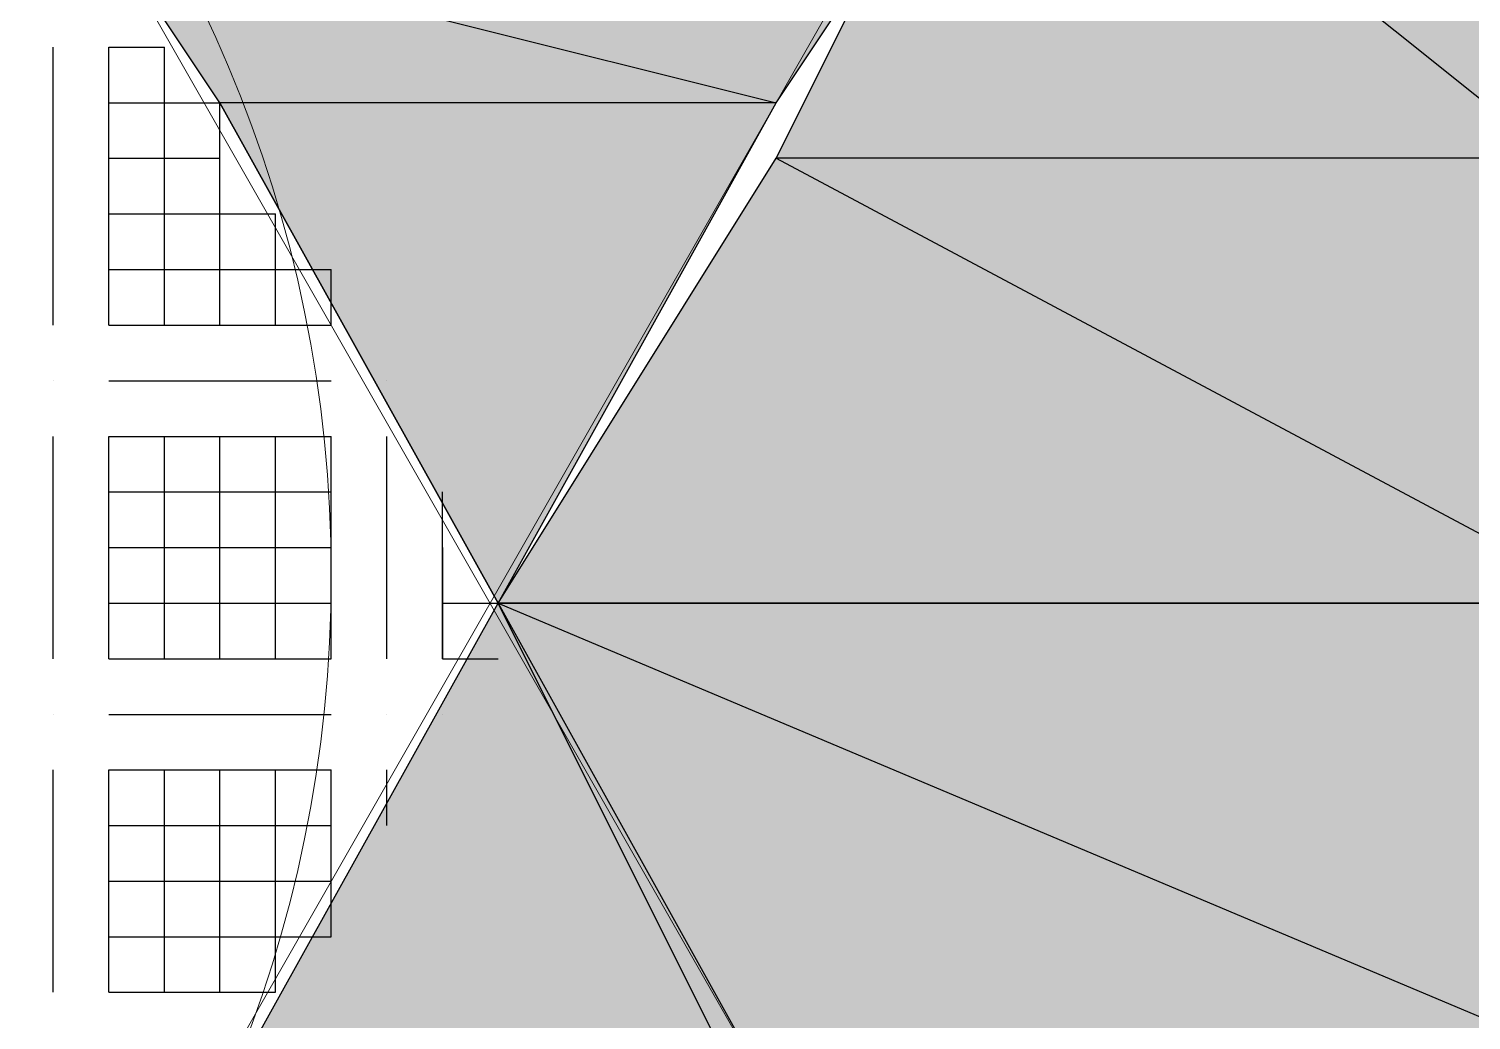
# Model space of a CAD drawing. Header units: millimetres. Extents: x 6 to 745025, y -1528 to 119936.
# Drawn here: x 181.775 to 182.873, y 109.552 to 110.306 of the extents above; entities that cross this region are included whole.
import ezdxf

# ---------------------------------------------------------------- set-up
doc = ezdxf.new("R2010")
doc.units = ezdxf.units.MM
doc.header["$MEASUREMENT"] = 0
doc.layers.get('0').update_dxf_attribs({"linetype": 'CONTINUOUS'})

msp = doc.modelspace()

# ---------------------------------------------------------------- hatches: boundary and pattern name
at = {"true_color": 0x000003}
h = msp.add_hatch(color=0, dxfattribs=at)
h.paths.add_polyline_path([(182.8518, 110.5464), (182.5131, 110.5464), (182.9364, 110.2078)])
h.paths.add_polyline_path([(182.5131, 110.5464), (182.9364, 110.2078), (182.3438, 110.2078)])
at = {"true_color": 0x000006}
h = msp.add_hatch(color=0, dxfattribs=at)
h.paths.add_polyline_path([(182.4284, 110.3771), (181.8358, 110.3771), (182.3438, 110.2501)])
h.paths.add_polyline_path([(181.8358, 110.3771), (182.3438, 110.2501), (181.9204, 110.2501)])
h = msp.add_hatch(color=0, dxfattribs=at)
h.paths.add_polyline_path([(182.3438, 110.2501), (181.9204, 110.2501), (182.1321, 109.8691)])
h.paths.add_polyline_path([(181.9204, 110.2501), (182.1321, 109.8691)])
at = {"true_color": 0x000003}
h = msp.add_hatch(color=0, dxfattribs=at)
h.paths.add_polyline_path([(182.9364, 110.2078), (182.3438, 110.2078), (182.9788, 109.8691)])
h.paths.add_polyline_path([(182.3438, 110.2078), (182.9788, 109.8691), (182.1321, 109.8691)])
at = {"true_color": 0x000006}
msp.add_hatch(color=0, dxfattribs=at).paths.add_polyline_path([(182.1321, 109.8691), (182.3438, 109.4881), (181.9204, 109.4881)])
at = {"true_color": 0x000003}
h = msp.add_hatch(color=0, dxfattribs=at)
h.paths.add_polyline_path([(182.1321, 109.8691), (182.9788, 109.8691)])
h.paths.add_polyline_path([(182.9788, 109.8691), (182.1321, 109.8691)])
h = msp.add_hatch(color=0, dxfattribs=at)
h.paths.add_polyline_path([(182.9788, 109.8691), (182.1321, 109.8691), (182.9364, 109.5304)])
h.paths.add_polyline_path([(182.1321, 109.8691), (182.9364, 109.5304), (182.3014, 109.5304)])

# ---------------------------------------------------------------- linework, layer by layer
at = {"color": 0, "linetype": 'Continuous', "lineweight": 25, "true_color": 0x000001}
for p, q in [((181.7934, 110.2924), (181.7934, 110.2924)), ((181.7934, 110.2924), (181.7934, 110.2924)), ((181.7934, 110.2924), (181.7934, 110.2924)), ((181.7934, 110.2924), (181.7934, 110.2924)), ((181.7934, 110.2924), (181.7934, 110.2924)), ((181.7934, 110.2924), (181.7934, 110.2924)), ((181.7934, 110.2924), (181.7934, 110.2924)), ((181.8358, 110.2924), (181.8781, 110.2924)), ((181.8358, 110.2924), (181.8781, 110.2924)), ((181.8358, 110.2924), (181.8781, 110.2924)), ((181.8358, 110.2924), (181.8781, 110.2924)), ((181.8358, 110.2924), (181.8781, 110.2924)), ((181.8358, 110.2924), (181.8781, 110.2924)), ((181.8358, 110.2924), (181.8781, 110.2924)), ((181.7934, 110.2501), (181.7934, 110.2501)), ((181.7934, 110.2501), (181.7934, 110.2501)), ((181.7934, 110.2501), (181.7934, 110.2501)), ((181.7934, 110.2501), (181.7934, 110.2501)), ((181.7934, 110.2501), (181.7934, 110.2501)), ((181.7934, 110.2501), (181.7934, 110.2501)), ((181.7934, 110.2501), (181.7934, 110.2501)), ((181.8358, 110.2501), (181.8781, 110.2501)), ((181.8358, 110.2501), (181.8781, 110.2501)), ((181.7934, 110.2078), (181.7934, 110.2078)), ((181.7934, 110.2078), (181.7934, 110.2078)), ((181.7934, 110.2078), (181.7934, 110.2078)), ((181.7934, 110.2078), (181.7934, 110.2078)), ((181.7934, 110.2078), (181.7934, 110.2078)), ((181.7934, 110.2078), (181.7934, 110.2078)), ((181.7934, 110.2078), (181.7934, 110.2078)), ((181.7934, 110.1654), (181.7934, 110.1654)), ((181.7934, 110.1654), (181.7934, 110.1654)), ((181.7934, 110.1654), (181.7934, 110.1654)), ((181.7934, 110.1654), (181.7934, 110.1654)), ((181.7934, 110.1654), (181.7934, 110.1654)), ((181.7934, 110.1654), (181.7934, 110.1654)), ((181.7934, 110.1654), (181.7934, 110.1654)), ((181.7934, 110.1231), (181.7934, 110.1231)), ((181.7934, 110.1231), (181.7934, 110.1231)), ((181.7934, 110.1231), (181.7934, 110.1231)), ((181.7934, 110.1231), (181.7934, 110.1231)), ((181.7934, 110.1231), (181.7934, 110.1231)), ((181.7934, 110.1231), (181.7934, 110.1231)), ((181.7934, 110.1231), (181.7934, 110.1231)), ((181.9628, 110.0808), (181.9628, 110.1231)), ((181.9628, 110.0808), (181.9628, 110.1231)), ((181.7934, 110.0808), (181.7934, 110.0808)), ((181.7934, 110.0808), (181.7934, 110.0808)), ((181.7934, 110.0808), (181.7934, 110.0808)), ((181.7934, 110.0808), (181.7934, 110.0808)), ((181.7934, 110.0808), (181.7934, 110.0808)), ((181.7934, 110.0808), (181.7934, 110.0808)), ((181.7934, 110.0808), (181.7934, 110.0808)), ((181.7934, 110.0808), (181.7934, 110.0808)), ((181.9628, 110.0808), (181.9628, 110.0808)), ((181.7934, 110.0384), (181.7934, 110.0384)), ((181.7934, 110.0384), (181.7934, 110.0384)), ((181.7934, 110.0384), (181.7934, 110.0384)), ((181.7934, 110.0384), (181.7934, 110.0384)), ((181.7934, 110.0384), (181.7934, 110.0384)), ((181.7934, 110.0384), (181.7934, 110.0384)), ((181.7934, 110.0384), (181.7934, 110.0384)), ((181.7934, 110.0384), (181.7934, 110.0384)), ((181.7934, 110.0384), (181.7934, 110.0384)), ((181.7934, 110.0384), (181.7934, 110.0384)), ((181.7934, 110.0384), (181.7934, 110.0384)), ((181.7934, 110.0384), (181.7934, 110.0384)), ((181.7934, 110.0384), (181.7934, 110.0384)), ((181.7934, 110.0384), (181.7934, 110.0384)), ((181.8358, 110.0384), (181.8358, 110.0384)), ((181.8358, 110.0384), (181.8358, 110.0384)), ((181.8358, 110.0384), (181.8358, 110.0384)), ((181.8358, 110.0384), (181.8358, 110.0384)), ((181.8358, 110.0384), (181.8358, 110.0384)), ((181.8358, 110.0384), (181.8358, 110.0384)), ((181.8358, 110.0384), (181.8358, 110.0384)), ((181.8358, 110.0384), (181.8358, 110.0384)), ((181.8781, 110.0384), (181.8781, 110.0384)), ((181.8781, 110.0384), (181.8781, 110.0384)), ((181.8781, 110.0384), (181.8781, 110.0384)), ((181.8781, 110.0384), (181.8781, 110.0384)), ((181.8781, 110.0384), (181.8781, 110.0384)), ((181.8781, 110.0384), (181.8781, 110.0384)), ((181.8781, 110.0384), (181.8781, 110.0384)), ((181.9204, 110.0384), (181.9204, 110.0384)), ((181.9204, 110.0384), (181.9204, 110.0384)), ((181.9204, 110.0384), (181.9204, 110.0384)), ((181.9204, 110.0384), (181.9204, 110.0384)), ((181.9204, 110.0384), (181.9204, 110.0384)), ((181.9204, 110.0384), (181.9204, 110.0384)), ((181.9204, 110.0384), (181.9204, 110.0384)), ((181.9628, 110.0384), (181.9628, 110.0384)), ((181.9628, 110.0384), (181.9628, 110.0384)), ((181.9628, 110.0384), (181.9628, 110.0384)), ((181.9628, 110.0384), (181.9628, 110.0384)), ((181.7934, 109.9961), (181.7934, 109.9961)), ((181.7934, 109.9961), (181.7934, 109.9961)), ((181.7934, 109.9961), (181.7934, 109.9961)), ((181.7934, 109.9961), (181.7934, 109.9961)), ((181.7934, 109.9961), (181.7934, 109.9961)), ((181.7934, 109.9961), (181.7934, 109.9961)), ((181.7934, 109.9961), (181.7934, 109.9961)), ((181.7934, 109.9538), (181.7934, 109.9538)), ((181.7934, 109.9538), (181.7934, 109.9538)), ((181.7934, 109.9538), (181.7934, 109.9538)), ((181.7934, 109.9538), (181.7934, 109.9538)), ((181.7934, 109.9538), (181.7934, 109.9538)), ((181.7934, 109.9538), (181.7934, 109.9538)), ((181.7934, 109.9538), (181.7934, 109.9538)), ((181.7934, 109.9114), (181.7934, 109.9114)), ((181.7934, 109.9114), (181.7934, 109.9114)), ((181.7934, 109.9114), (181.7934, 109.9114)), ((181.7934, 109.9114), (181.7934, 109.9114)), ((181.7934, 109.9114), (181.7934, 109.9114)), ((181.7934, 109.9114), (181.7934, 109.9114)), ((181.7934, 109.9114), (181.7934, 109.9114)), ((181.7934, 109.8691), (181.7934, 109.8691)), ((181.7934, 109.8691), (181.7934, 109.8691)), ((181.7934, 109.8691), (181.7934, 109.8691)), ((181.7934, 109.8691), (181.7934, 109.8691)), ((181.7934, 109.8691), (181.7934, 109.8691)), ((181.7934, 109.8691), (181.7934, 109.8691)), ((181.7934, 109.8691), (181.7934, 109.8691)), ((181.7934, 109.8268), (181.7934, 109.8268)), ((181.7934, 109.8268), (181.7934, 109.8268)), ((181.7934, 109.8268), (181.7934, 109.8268)), ((181.7934, 109.8268), (181.7934, 109.8268)), ((181.7934, 109.8268), (181.7934, 109.8268)), ((181.7934, 109.8268), (181.7934, 109.8268)), ((181.7934, 109.8268), (181.7934, 109.8268)), ((181.7934, 109.8268), (181.7934, 109.8268)), ((181.7934, 109.7844), (181.7934, 109.7844)), ((181.7934, 109.7844), (181.7934, 109.7844)), ((181.7934, 109.7844), (181.7934, 109.7844)), ((181.7934, 109.7844), (181.7934, 109.7844)), ((181.7934, 109.7844), (181.7934, 109.7844)), ((181.7934, 109.7844), (181.7934, 109.7844)), ((181.7934, 109.7844), (181.7934, 109.7844)), ((181.7934, 109.7844), (181.7934, 109.7844)), ((181.7934, 109.7844), (181.7934, 109.7844)), ((181.7934, 109.7844), (181.7934, 109.7844)), ((181.7934, 109.7844), (181.7934, 109.7844)), ((181.7934, 109.7844), (181.7934, 109.7844)), ((181.7934, 109.7844), (181.7934, 109.7844)), ((181.7934, 109.7844), (181.7934, 109.7844)), ((181.8358, 109.7844), (181.8358, 109.7844)), ((181.8358, 109.7844), (181.8358, 109.7844)), ((181.8358, 109.7844), (181.8358, 109.7844)), ((181.8358, 109.7844), (181.8358, 109.7844)), ((181.8358, 109.7844), (181.8358, 109.7844)), ((181.8358, 109.7844), (181.8358, 109.7844)), ((181.8358, 109.7844), (181.8358, 109.7844)), ((181.8358, 109.7844), (181.8358, 109.7844)), ((181.8781, 109.7844), (181.8781, 109.7844)), ((181.8781, 109.7844), (181.8781, 109.7844)), ((181.8781, 109.7844), (181.8781, 109.7844)), ((181.8781, 109.7844), (181.8781, 109.7844)), ((181.8781, 109.7844), (181.8781, 109.7844)), ((181.8781, 109.7844), (181.8781, 109.7844)), ((181.8781, 109.7844), (181.8781, 109.7844)), ((181.9204, 109.7844), (181.9204, 109.7844)), ((181.9204, 109.7844), (181.9204, 109.7844)), ((181.9204, 109.7844), (181.9204, 109.7844)), ((181.9204, 109.7844), (181.9204, 109.7844)), ((181.9204, 109.7844), (181.9204, 109.7844)), ((181.9204, 109.7844), (181.9204, 109.7844)), ((181.9204, 109.7844), (181.9204, 109.7844)), ((181.9628, 109.7844), (181.9628, 109.7844)), ((181.9628, 109.7844), (181.9628, 109.7844)), ((181.9628, 109.7844), (181.9628, 109.7844)), ((181.9628, 109.7844), (181.9628, 109.7844)), ((181.9628, 109.7844), (181.9628, 109.7844)), ((181.9628, 109.7844), (181.9628, 109.7844)), ((181.7934, 109.7421), (181.7934, 109.7421)), ((181.7934, 109.7421), (181.7934, 109.7421)), ((181.7934, 109.7421), (181.7934, 109.7421)), ((181.7934, 109.7421), (181.7934, 109.7421)), ((181.7934, 109.7421), (181.7934, 109.7421)), ((181.7934, 109.7421), (181.7934, 109.7421)), ((181.7934, 109.7421), (181.7934, 109.7421)), ((181.9628, 109.6998), (181.9628, 109.7421)), ((181.9628, 109.7421), (181.9628, 109.7421)), ((181.7934, 109.6998), (181.7934, 109.6998)), ((181.7934, 109.6998), (181.7934, 109.6998)), ((181.7934, 109.6998), (181.7934, 109.6998)), ((181.7934, 109.6998), (181.7934, 109.6998)), ((181.7934, 109.6998), (181.7934, 109.6998)), ((181.7934, 109.6998), (181.7934, 109.6998)), ((181.7934, 109.6998), (181.7934, 109.6998)), ((181.7934, 109.6574), (181.7934, 109.6574)), ((181.7934, 109.6574), (181.7934, 109.6574)), ((181.7934, 109.6574), (181.7934, 109.6574)), ((181.7934, 109.6574), (181.7934, 109.6574)), ((181.7934, 109.6574), (181.7934, 109.6574)), ((181.7934, 109.6574), (181.7934, 109.6574)), ((181.7934, 109.6574), (181.7934, 109.6574)), ((181.7934, 109.6151), (181.7934, 109.6151)), ((181.7934, 109.6151), (181.7934, 109.6151)), ((181.7934, 109.6151), (181.7934, 109.6151)), ((181.7934, 109.6151), (181.7934, 109.6151)), ((181.7934, 109.6151), (181.7934, 109.6151)), ((181.7934, 109.6151), (181.7934, 109.6151)), ((181.7934, 109.6151), (181.7934, 109.6151)), ((181.7934, 109.5728), (181.7934, 109.5728)), ((181.7934, 109.5728), (181.7934, 109.5728)), ((181.7934, 109.5728), (181.7934, 109.5728)), ((181.7934, 109.5728), (181.7934, 109.5728)), ((181.7934, 109.5728), (181.7934, 109.5728)), ((181.7934, 109.5728), (181.7934, 109.5728)), ((181.7934, 109.5728), (181.7934, 109.5728)), ((181.7934, 109.5728), (181.7934, 109.5728))]:
    msp.add_line(p, q, dxfattribs=at)
at = {"color": 0, "linetype": 'Continuous', "lineweight": 25, "true_color": 0x000002}
for p, q in [((181.9204, 110.2501), (181.9204, 110.2501)), ((181.9204, 110.2501), (181.9204, 110.2501)), ((181.9204, 110.2501), (181.9204, 110.2501)), ((181.9204, 110.2501), (181.9204, 110.2501)), ((181.9204, 110.2501), (181.9204, 110.2501)), ((181.9204, 110.2501), (181.9204, 110.2501)), ((181.9204, 110.2501), (181.9204, 110.2501)), ((181.9204, 110.2078), (181.9204, 110.2501)), ((181.9204, 110.2078), (181.9204, 110.2078)), ((181.9204, 110.2078), (181.9204, 110.2078)), ((181.9204, 110.2078), (181.9204, 110.2078)), ((181.9204, 110.2078), (181.9204, 110.2078)), ((181.9204, 110.2078), (181.9204, 110.2078)), ((181.9204, 110.2078), (181.9204, 110.2078)), ((181.9204, 110.2078), (181.9204, 110.2078)), ((181.9204, 110.2078), (181.9204, 110.2078)), ((181.9204, 110.1654), (181.9204, 110.2078)), ((181.9204, 110.1654), (181.9204, 110.2078)), ((181.9204, 110.1654), (181.9204, 110.2078)), ((181.9204, 110.1654), (181.9628, 110.1654)), ((181.9204, 110.1654), (181.9628, 110.1654)), ((181.9204, 110.1654), (181.9628, 110.1654)), ((181.9204, 110.1654), (181.9628, 110.1654)), ((181.9204, 110.1654), (181.9628, 110.1654)), ((181.9204, 110.1654), (181.9628, 110.1654)), ((181.9204, 110.1654), (181.9628, 110.1654)), ((181.9628, 110.1231), (181.9628, 110.1654)), ((181.9628, 110.1231), (181.9628, 110.1654)), ((181.9204, 110.1231), (181.9628, 110.1231)), ((181.9628, 110.1231), (181.9628, 110.1231)), ((181.9628, 110.1231), (181.9628, 110.1231)), ((181.9628, 110.1231), (181.9628, 110.1231)), ((181.9628, 110.1231), (181.9628, 110.1231)), ((181.9628, 110.1231), (181.9628, 110.1231)), ((181.9628, 110.1231), (182.0051, 110.1231)), ((181.9628, 110.0808), (181.9628, 110.1231)), ((181.9628, 110.0808), (181.9628, 110.1231)), ((181.9628, 110.0808), (181.9628, 110.1231)), ((182.0051, 110.0808), (182.0051, 110.1231)), ((181.9628, 110.0808), (182.0051, 110.0808)), ((181.9628, 110.0808), (182.0051, 110.0808)), ((181.9628, 110.0808), (182.0051, 110.0808)), ((181.9628, 110.0808), (182.0051, 110.0808)), ((181.9628, 110.0808), (182.0051, 110.0808)), ((181.9628, 110.0808), (182.0051, 110.0808)), ((181.9628, 110.0808), (182.0051, 110.0808)), ((181.9628, 110.0808), (182.0051, 110.0808)), ((182.0051, 110.0808), (182.0051, 110.0808)), ((182.0051, 110.0808), (182.0051, 110.0808)), ((182.0051, 110.0808), (182.0051, 110.0808)), ((182.0051, 110.0808), (182.0051, 110.0808)), ((181.9628, 110.0384), (182.0051, 110.0384)), ((181.9628, 110.0384), (182.0051, 110.0384)), ((181.9628, 110.0384), (182.0051, 110.0384)), ((181.9628, 110.0384), (182.0051, 110.0384)), ((181.9628, 110.0384), (182.0051, 110.0384)), ((181.9628, 110.0384), (182.0051, 110.0384)), ((181.9628, 110.0384), (182.0051, 110.0384)), ((181.9628, 110.0384), (181.9628, 110.0384)), ((181.9628, 110.0384), (181.9628, 110.0384)), ((181.9628, 110.0384), (181.9628, 110.0384)), ((181.9628, 110.0384), (181.9628, 110.0384)), ((182.0051, 110.0384), (182.0051, 110.0384)), ((182.0051, 110.0384), (182.0051, 110.0384)), ((182.0051, 110.0384), (182.0051, 110.0384)), ((182.0051, 110.0384), (182.0051, 110.0384)), ((182.0051, 110.0384), (182.0051, 110.0384)), ((182.0051, 110.0384), (182.0051, 110.0384)), ((182.0051, 110.0384), (182.0051, 110.0384)), ((182.0474, 110.0384), (182.0474, 110.0384)), ((182.0474, 110.0384), (182.0474, 110.0384)), ((182.0474, 110.0384), (182.0474, 110.0384)), ((182.0474, 110.0384), (182.0474, 110.0384)), ((182.0474, 110.0384), (182.0474, 110.0384)), ((182.0474, 110.0384), (182.0474, 110.0384)), ((181.9628, 109.9961), (182.0051, 109.9961)), ((181.9628, 109.9961), (182.0051, 109.9961)), ((181.9628, 109.9961), (182.0051, 109.9961)), ((181.9628, 109.9961), (182.0051, 109.9961)), ((181.9628, 109.9961), (182.0051, 109.9961)), ((181.9628, 109.9961), (182.0051, 109.9961)), ((181.9628, 109.9961), (182.0051, 109.9961)), ((181.9628, 109.9961), (181.9628, 109.9961)), ((181.9628, 109.9538), (181.9628, 109.9961)), ((182.0474, 109.9961), (182.0474, 109.9961)), ((182.0474, 109.9961), (182.0474, 109.9961)), ((182.0474, 109.9961), (182.0474, 109.9961)), ((182.0474, 109.9961), (182.0474, 109.9961)), ((182.0474, 109.9961), (182.0474, 109.9961)), ((182.0474, 109.9961), (182.0474, 109.9961)), ((182.0474, 109.9961), (182.0474, 109.9961)), ((181.9628, 109.9538), (182.0051, 109.9538)), ((181.9628, 109.9538), (182.0051, 109.9538)), ((181.9628, 109.9538), (182.0051, 109.9538)), ((181.9628, 109.9538), (182.0051, 109.9538)), ((181.9628, 109.9538), (182.0051, 109.9538)), ((181.9628, 109.9538), (182.0051, 109.9538)), ((181.9628, 109.9538), (182.0051, 109.9538)), ((182.0474, 109.9538), (182.0474, 109.9538)), ((182.0474, 109.9538), (182.0474, 109.9538)), ((182.0474, 109.9538), (182.0474, 109.9538)), ((182.0474, 109.9538), (182.0474, 109.9538)), ((182.0474, 109.9538), (182.0474, 109.9538)), ((182.0474, 109.9538), (182.0474, 109.9538)), ((182.0474, 109.9538), (182.0474, 109.9538)), ((182.0898, 109.9538), (182.0898, 109.9538)), ((182.0898, 109.9538), (182.0898, 109.9538)), ((182.0898, 109.9538), (182.0898, 109.9538)), ((182.0898, 109.9538), (182.0898, 109.9538)), ((182.0898, 109.9538), (182.0898, 109.9538)), ((181.9628, 109.9114), (182.0051, 109.9114)), ((181.9628, 109.9114), (182.0051, 109.9114)), ((181.9628, 109.9114), (182.0051, 109.9114)), ((181.9628, 109.9114), (182.0051, 109.9114)), ((181.9628, 109.9114), (182.0051, 109.9114)), ((181.9628, 109.9114), (182.0051, 109.9114)), ((181.9628, 109.9114), (182.0051, 109.9114)), ((182.0474, 109.9114), (182.0474, 109.9114)), ((182.0474, 109.9114), (182.0474, 109.9114)), ((182.0474, 109.9114), (182.0474, 109.9114)), ((182.0474, 109.9114), (182.0474, 109.9114)), ((182.0474, 109.9114), (182.0474, 109.9114)), ((182.0474, 109.9114), (182.0474, 109.9114)), ((182.0474, 109.9114), (182.0474, 109.9114)), ((182.0898, 109.9114), (182.0898, 109.9114)), ((182.0898, 109.9114), (182.0898, 109.9114)), ((182.0898, 109.9114), (182.0898, 109.9114)), ((182.0898, 109.9114), (182.0898, 109.9114)), ((182.0898, 109.9114), (182.0898, 109.9114)), ((182.0898, 109.9114), (182.0898, 109.9114)), ((182.0898, 109.9114), (182.0898, 109.9114)), ((181.9628, 109.8691), (182.0051, 109.8691)), ((181.9628, 109.8691), (182.0051, 109.8691)), ((181.9628, 109.8691), (182.0051, 109.8691)), ((181.9628, 109.8691), (182.0051, 109.8691)), ((181.9628, 109.8691), (182.0051, 109.8691)), ((181.9628, 109.8691), (182.0051, 109.8691)), ((181.9628, 109.8691), (182.0051, 109.8691)), ((182.0474, 109.8691), (182.0474, 109.8691)), ((182.0474, 109.8691), (182.0474, 109.8691)), ((182.0474, 109.8691), (182.0474, 109.8691)), ((182.0474, 109.8691), (182.0474, 109.8691)), ((182.0474, 109.8691), (182.0474, 109.8691)), ((182.0474, 109.8691), (182.0474, 109.8691)), ((182.0474, 109.8691), (182.0474, 109.8691)), ((182.0898, 109.8691), (182.1321, 109.8691)), ((182.0898, 109.8691), (182.1321, 109.8691)), ((182.0898, 109.8691), (182.1321, 109.8691)), ((182.0898, 109.8691), (182.1321, 109.8691)), ((182.0898, 109.8691), (182.1321, 109.8691)), ((182.0898, 109.8691), (182.1321, 109.8691)), ((182.0898, 109.8691), (182.1321, 109.8691)), ((182.1321, 109.8691), (182.1321, 109.8691)), ((181.9628, 109.8268), (182.0051, 109.8268)), ((181.9628, 109.8268), (182.0051, 109.8268)), ((181.9628, 109.8268), (182.0051, 109.8268)), ((181.9628, 109.8268), (182.0051, 109.8268)), ((181.9628, 109.8268), (182.0051, 109.8268)), ((181.9628, 109.8268), (182.0051, 109.8268)), ((181.9628, 109.8268), (182.0051, 109.8268)), ((181.9628, 109.8268), (182.0051, 109.8268)), ((182.0474, 109.8268), (182.0474, 109.8268)), ((182.0474, 109.8268), (182.0474, 109.8268)), ((182.0474, 109.8268), (182.0474, 109.8268)), ((182.0474, 109.8268), (182.0474, 109.8268)), ((182.0474, 109.8268), (182.0474, 109.8268)), ((182.0474, 109.8268), (182.0474, 109.8268)), ((182.0474, 109.8268), (182.0474, 109.8268)), ((182.0474, 109.8268), (182.0474, 109.8268)), ((182.0898, 109.8268), (182.1321, 109.8268)), ((182.0898, 109.8268), (182.1321, 109.8268)), ((182.0898, 109.8268), (182.0898, 109.8268)), ((182.0898, 109.8268), (182.0898, 109.8268)), ((182.0898, 109.8268), (182.0898, 109.8268)), ((182.0898, 109.8268), (182.0898, 109.8268)), ((182.0898, 109.8268), (182.0898, 109.8268)), ((182.0898, 109.8268), (182.0898, 109.8268)), ((181.9628, 109.7844), (182.0051, 109.7844)), ((181.9628, 109.7844), (182.0051, 109.7844)), ((181.9628, 109.7844), (182.0051, 109.7844)), ((181.9628, 109.7844), (182.0051, 109.7844)), ((181.9628, 109.7844), (182.0051, 109.7844)), ((181.9628, 109.7844), (182.0051, 109.7844)), ((181.9628, 109.7844), (182.0051, 109.7844)), ((181.9628, 109.7844), (181.9628, 109.7844)), ((181.9628, 109.7844), (181.9628, 109.7844)), ((182.0051, 109.7844), (182.0051, 109.7844)), ((182.0051, 109.7844), (182.0051, 109.7844)), ((182.0051, 109.7844), (182.0051, 109.7844)), ((182.0051, 109.7844), (182.0051, 109.7844)), ((182.0051, 109.7844), (182.0051, 109.7844)), ((182.0051, 109.7844), (182.0051, 109.7844)), ((182.0051, 109.7844), (182.0051, 109.7844)), ((182.0474, 109.7844), (182.0474, 109.7844)), ((182.0474, 109.7844), (182.0474, 109.7844)), ((182.0474, 109.7844), (182.0474, 109.7844)), ((182.0474, 109.7844), (182.0474, 109.7844)), ((182.0474, 109.7844), (182.0474, 109.7844)), ((182.0474, 109.7844), (182.0474, 109.7844)), ((182.0474, 109.7844), (182.0474, 109.7844)), ((182.0474, 109.7844), (182.0474, 109.7844)), ((182.0474, 109.7844), (182.0474, 109.7844)), ((182.0474, 109.7844), (182.0474, 109.7844)), ((182.0474, 109.7844), (182.0474, 109.7844)), ((182.0474, 109.7844), (182.0474, 109.7844)), ((182.0474, 109.7844), (182.0474, 109.7844)), ((182.0474, 109.7844), (182.0474, 109.7844)), ((182.0898, 109.7844), (182.0898, 109.7844)), ((182.0898, 109.7844), (182.0898, 109.7844)), ((182.0898, 109.7844), (182.0898, 109.7844)), ((182.0898, 109.7844), (182.0898, 109.7844)), ((182.0898, 109.7844), (182.0898, 109.7844)), ((182.0898, 109.7844), (182.0898, 109.7844)), ((182.0898, 109.7844), (182.0898, 109.7844)), ((182.0898, 109.7844), (182.0898, 109.7844)), ((182.0898, 109.7844), (182.0898, 109.7844)), ((182.0898, 109.7844), (182.0898, 109.7844)), ((181.9628, 109.7421), (182.0051, 109.7421)), ((181.9628, 109.7421), (182.0051, 109.7421)), ((181.9628, 109.7421), (182.0051, 109.7421)), ((181.9628, 109.7421), (182.0051, 109.7421)), ((181.9628, 109.7421), (182.0051, 109.7421)), ((181.9628, 109.7421), (182.0051, 109.7421)), ((181.9628, 109.7421), (182.0051, 109.7421)), ((182.0051, 109.6998), (182.0051, 109.7421)), ((182.0474, 109.7421), (182.0474, 109.7421)), ((182.0474, 109.7421), (182.0474, 109.7421)), ((182.0474, 109.7421), (182.0474, 109.7421)), ((182.0474, 109.7421), (182.0474, 109.7421)), ((182.0474, 109.7421), (182.0474, 109.7421)), ((182.0474, 109.7421), (182.0474, 109.7421)), ((182.0474, 109.7421), (182.0474, 109.7421)), ((182.0474, 109.6998), (182.0474, 109.7421)), ((182.0474, 109.6998), (182.0474, 109.7421)), ((182.0474, 109.6998), (182.0474, 109.7421)), ((182.0474, 109.7421), (182.0474, 109.7421)), ((182.0474, 109.7421), (182.0474, 109.7421)), ((182.0474, 109.7421), (182.0474, 109.7421)), ((182.0474, 109.7421), (182.0474, 109.7421)), ((181.9628, 109.6998), (182.0051, 109.6998)), ((181.9628, 109.6998), (182.0051, 109.6998)), ((181.9628, 109.6998), (182.0051, 109.6998)), ((181.9628, 109.6998), (182.0051, 109.6998)), ((181.9628, 109.6998), (182.0051, 109.6998)), ((181.9628, 109.6998), (182.0051, 109.6998)), ((181.9628, 109.6998), (182.0051, 109.6998)), ((182.0474, 109.6998), (182.0474, 109.6998)), ((182.0474, 109.6998), (182.0474, 109.6998)), ((182.0474, 109.6998), (182.0474, 109.6998)), ((182.0474, 109.6998), (182.0474, 109.6998)), ((181.9628, 109.6574), (182.0051, 109.6574)), ((181.9628, 109.6574), (182.0051, 109.6574)), ((181.9628, 109.6574), (182.0051, 109.6574)), ((181.9628, 109.6574), (182.0051, 109.6574)), ((181.9628, 109.6574), (182.0051, 109.6574)), ((181.9628, 109.6574), (182.0051, 109.6574)), ((181.9628, 109.6574), (182.0051, 109.6574)), ((181.9204, 109.6151), (181.9628, 109.6151)), ((181.9204, 109.5728), (181.9204, 109.6151)), ((181.9628, 109.6151), (182.0051, 109.6151)), ((181.9628, 109.6151), (182.0051, 109.6151)), ((181.9628, 109.6151), (182.0051, 109.6151)), ((181.9628, 109.6151), (181.9628, 109.6151)), ((181.9628, 109.6151), (181.9628, 109.6151)), ((181.9628, 109.6151), (181.9628, 109.6151)), ((181.9628, 109.5728), (181.9628, 109.6151)), ((181.9204, 109.5728), (181.9628, 109.5728)), ((181.9204, 109.5728), (181.9628, 109.5728)), ((181.9204, 109.5728), (181.9628, 109.5728)), ((181.9204, 109.5728), (181.9628, 109.5728)), ((181.9204, 109.5728), (181.9628, 109.5728)), ((181.9204, 109.5728), (181.9628, 109.5728)), ((181.9204, 109.5728), (181.9628, 109.5728)), ((181.9204, 109.5728), (181.9628, 109.5728)), ((181.9204, 109.5728), (181.9204, 109.5728)), ((181.9204, 109.5728), (181.9204, 109.5728))]:
    msp.add_line(p, q, dxfattribs=at)
at = {"color": 0, "linetype": 'Continuous', "lineweight": 18, "true_color": 0x000003}
msp.add_lwpolyline([(180.9891, 111.8588), (179.2958, 108.8954), (182.6824, 108.8954)], close=True, dxfattribs=at)
msp.add_lwpolyline([(180.9891, 107.8794), (182.6824, 110.8428), (179.2958, 110.8428), (180.9891, 107.9218)], dxfattribs=at)
at = {"color": 0, "linetype": 'Continuous', "lineweight": -2, "true_color": 0x000003}
for points in [[(182.5131, 110.5464), (182.9364, 110.2078), (182.3438, 110.2078)], [(182.8518, 110.5464), (182.5131, 110.5464), (182.9364, 110.2078)], [(182.3438, 110.2078), (182.9788, 109.8691), (182.1321, 109.8691)], [(182.9364, 110.2078), (182.3438, 110.2078), (182.9788, 109.8691)], [(182.1321, 109.8691), (182.9788, 109.8691), (182.9788, 109.8691)], [(182.9788, 109.8691), (182.9788, 109.8691), (182.1321, 109.8691)], [(182.9788, 109.8691), (182.1321, 109.8691), (182.9364, 109.5304)], [(182.1321, 109.8691), (182.9364, 109.5304), (182.3014, 109.5304)]]:
    msp.add_lwpolyline(points, close=True, dxfattribs=at)
at = {"color": 0, "linetype": 'Continuous', "lineweight": -2, "true_color": 0x000006}
for points in [[(182.4284, 110.3771), (181.8358, 110.3771), (182.3438, 110.2501)], [(181.8358, 110.3771), (182.3438, 110.2501), (181.9204, 110.2501)], [(182.3438, 110.2501), (181.9204, 110.2501), (182.1321, 109.8691)], [(181.9204, 110.2501), (182.1321, 109.8691), (182.1321, 109.8691)], [(182.1321, 109.8691), (182.3438, 109.4881), (181.9204, 109.4881)], [(182.1321, 109.8691), (182.1321, 109.8691)]]:
    msp.add_lwpolyline(points, close=True, dxfattribs=at)
at = {"color": 0, "linetype": 'Continuous', "lineweight": 25, "true_color": 0x000001}
for points in [[(181.7934, 110.0808), (181.7934, 110.1231), (181.7934, 110.1654), (181.7934, 110.2078), (181.7934, 110.2501), (181.7934, 110.2924)], [(181.7934, 110.0808), (181.7934, 110.1231), (181.7934, 110.1654), (181.7934, 110.2078), (181.7934, 110.2501), (181.7934, 110.2924)], [(181.7934, 110.0808), (181.7934, 110.1231), (181.7934, 110.1654), (181.7934, 110.2078), (181.7934, 110.2501), (181.7934, 110.2924)], [(181.7934, 110.0808), (181.7934, 110.1231), (181.7934, 110.1654), (181.7934, 110.2078), (181.7934, 110.2501), (181.7934, 110.2924)], [(181.7934, 110.0808), (181.7934, 110.1231), (181.7934, 110.1654), (181.7934, 110.2078), (181.7934, 110.2501), (181.7934, 110.2924)], [(181.7934, 110.0808), (181.7934, 110.1231), (181.7934, 110.1654), (181.7934, 110.2078), (181.7934, 110.2501), (181.7934, 110.2924)], [(181.7934, 110.0808), (181.7934, 110.1231), (181.7934, 110.1654), (181.7934, 110.2078), (181.7934, 110.2501), (181.7934, 110.2924)], [(181.8358, 110.0808), (181.8358, 110.1231), (181.8358, 110.1654), (181.8358, 110.2078), (181.8358, 110.2501), (181.8358, 110.2924)], [(181.8358, 110.0808), (181.8358, 110.1231), (181.8358, 110.1654), (181.8358, 110.2078), (181.8358, 110.2501), (181.8358, 110.2924)], [(181.8358, 110.0808), (181.8358, 110.1231), (181.8358, 110.1654), (181.8358, 110.2078), (181.8358, 110.2501), (181.8358, 110.2924)], [(181.8358, 110.0808), (181.8358, 110.1231), (181.8358, 110.1654), (181.8358, 110.2078), (181.8358, 110.2501), (181.8358, 110.2924)], [(181.8358, 110.0808), (181.8358, 110.1231), (181.8358, 110.1654), (181.8358, 110.2078), (181.8358, 110.2501), (181.8358, 110.2924)], [(181.8358, 110.0808), (181.8358, 110.1231), (181.8358, 110.1654), (181.8358, 110.2078), (181.8358, 110.2501), (181.8358, 110.2924)], [(181.8358, 110.0808), (181.8358, 110.1231), (181.8358, 110.1654), (181.8358, 110.2078), (181.8358, 110.2501), (181.8358, 110.2924)], [(181.8358, 110.0808), (181.8358, 110.1231), (181.8358, 110.1654), (181.8358, 110.2078), (181.8358, 110.2501), (181.8358, 110.2924)], [(181.8781, 110.0808), (181.8781, 110.1231), (181.8781, 110.1654), (181.8781, 110.2078), (181.8781, 110.2501), (181.8781, 110.2924)], [(181.8781, 110.0808), (181.8781, 110.1231), (181.8781, 110.1654), (181.8781, 110.2078), (181.8781, 110.2501), (181.8781, 110.2924)], [(181.8781, 110.0808), (181.8781, 110.1231), (181.8781, 110.1654), (181.8781, 110.2078), (181.8781, 110.2501), (181.8781, 110.2924)], [(181.8781, 110.0808), (181.8781, 110.1231), (181.8781, 110.1654), (181.8781, 110.2078), (181.8781, 110.2501), (181.8781, 110.2924)], [(181.8781, 110.0808), (181.8781, 110.1231), (181.8781, 110.1654), (181.8781, 110.2078), (181.8781, 110.2501), (181.8781, 110.2924)], [(181.8781, 110.0808), (181.8781, 110.1231), (181.8781, 110.1654), (181.8781, 110.2078), (181.8781, 110.2501), (181.8781, 110.2924)], [(181.8358, 110.2501), (181.8781, 110.2501), (181.9204, 110.2501)], [(181.8358, 110.2501), (181.8781, 110.2501), (181.9204, 110.2501)], [(181.8358, 110.2501), (181.8781, 110.2501), (181.9204, 110.2501)], [(181.8358, 110.2501), (181.8781, 110.2501), (181.9204, 110.2501)], [(181.8358, 110.2501), (181.8781, 110.2501), (181.9204, 110.2501)], [(181.8781, 110.0808), (181.8781, 110.1231), (181.8781, 110.1654), (181.8781, 110.2078), (181.8781, 110.2501)], [(181.9204, 110.0808), (181.9204, 110.1231), (181.9204, 110.1654), (181.9204, 110.2078), (181.9204, 110.2501)], [(181.9204, 110.0808), (181.9204, 110.1231), (181.9204, 110.1654), (181.9204, 110.2078), (181.9204, 110.2501)], [(181.8358, 110.2078), (181.8781, 110.2078), (181.9204, 110.2078)], [(181.8358, 110.2078), (181.8781, 110.2078), (181.9204, 110.2078)], [(181.8358, 110.2078), (181.8781, 110.2078), (181.9204, 110.2078)], [(181.8358, 110.2078), (181.8781, 110.2078), (181.9204, 110.2078)], [(181.8358, 110.2078), (181.8781, 110.2078), (181.9204, 110.2078)], [(181.8358, 110.2078), (181.8781, 110.2078), (181.9204, 110.2078)], [(181.8358, 110.2078), (181.8781, 110.2078), (181.9204, 110.2078)], [(181.9204, 110.0808), (181.9204, 110.1231), (181.9204, 110.1654), (181.9204, 110.2078)], [(181.9204, 110.0808), (181.9204, 110.1231), (181.9204, 110.1654), (181.9204, 110.2078)], [(181.8358, 110.1654), (181.8781, 110.1654), (181.9204, 110.1654)], [(181.8358, 110.1654), (181.8781, 110.1654), (181.9204, 110.1654)], [(181.8358, 110.1654), (181.8781, 110.1654), (181.9204, 110.1654)], [(181.8358, 110.1654), (181.8781, 110.1654), (181.9204, 110.1654)], [(181.8358, 110.1654), (181.8781, 110.1654), (181.9204, 110.1654)], [(181.8358, 110.1654), (181.8781, 110.1654), (181.9204, 110.1654)], [(181.8358, 110.1654), (181.8781, 110.1654), (181.9204, 110.1654)], [(181.9204, 110.0808), (181.9204, 110.1231), (181.9204, 110.1654)], [(181.9204, 110.0808), (181.9204, 110.1231), (181.9204, 110.1654)], [(181.9204, 110.0808), (181.9204, 110.1231), (181.9204, 110.1654)], [(181.8358, 110.1231), (181.8781, 110.1231), (181.9204, 110.1231)], [(181.8358, 110.1231), (181.8781, 110.1231), (181.9204, 110.1231), (181.9628, 110.1231)], [(181.8358, 110.1231), (181.8781, 110.1231), (181.9204, 110.1231), (181.9628, 110.1231)], [(181.8358, 110.1231), (181.8781, 110.1231), (181.9204, 110.1231), (181.9628, 110.1231)], [(181.8358, 110.1231), (181.8781, 110.1231), (181.9204, 110.1231), (181.9628, 110.1231)], [(181.8358, 110.1231), (181.8781, 110.1231), (181.9204, 110.1231), (181.9628, 110.1231)], [(181.8358, 110.1231), (181.8781, 110.1231), (181.9204, 110.1231), (181.9628, 110.1231)], [(181.8358, 110.0808), (181.8781, 110.0808), (181.9204, 110.0808), (181.9628, 110.0808)], [(181.8358, 110.0808), (181.8781, 110.0808), (181.9204, 110.0808), (181.9628, 110.0808)], [(181.8358, 110.0808), (181.8781, 110.0808), (181.9204, 110.0808), (181.9628, 110.0808)], [(181.8358, 110.0808), (181.8781, 110.0808), (181.9204, 110.0808), (181.9628, 110.0808)], [(181.8358, 110.0808), (181.8781, 110.0808), (181.9204, 110.0808), (181.9628, 110.0808)], [(181.8358, 110.0808), (181.8781, 110.0808), (181.9204, 110.0808), (181.9628, 110.0808)], [(181.8358, 110.0808), (181.8781, 110.0808), (181.9204, 110.0808), (181.9628, 110.0808)], [(181.8358, 110.0808), (181.8781, 110.0808), (181.9204, 110.0808), (181.9628, 110.0808)], [(181.8358, 110.0384), (181.8781, 110.0384), (181.9204, 110.0384), (181.9628, 110.0384)], [(181.8358, 110.0384), (181.8781, 110.0384), (181.9204, 110.0384), (181.9628, 110.0384)], [(181.8358, 110.0384), (181.8781, 110.0384), (181.9204, 110.0384), (181.9628, 110.0384)], [(181.8358, 110.0384), (181.8781, 110.0384), (181.9204, 110.0384), (181.9628, 110.0384)], [(181.8358, 110.0384), (181.8781, 110.0384), (181.9204, 110.0384), (181.9628, 110.0384)], [(181.8358, 110.0384), (181.8781, 110.0384), (181.9204, 110.0384), (181.9628, 110.0384)], [(181.8358, 110.0384), (181.8781, 110.0384), (181.9204, 110.0384), (181.9628, 110.0384)], [(181.7934, 109.8268), (181.7934, 109.8691), (181.7934, 109.9114), (181.7934, 109.9538), (181.7934, 109.9961)], [(181.7934, 109.8268), (181.7934, 109.8691), (181.7934, 109.9114), (181.7934, 109.9538), (181.7934, 109.9961)], [(181.7934, 109.8268), (181.7934, 109.8691), (181.7934, 109.9114), (181.7934, 109.9538), (181.7934, 109.9961)], [(181.7934, 109.8268), (181.7934, 109.8691), (181.7934, 109.9114), (181.7934, 109.9538), (181.7934, 109.9961)], [(181.7934, 109.8268), (181.7934, 109.8691), (181.7934, 109.9114), (181.7934, 109.9538), (181.7934, 109.9961)], [(181.7934, 109.8268), (181.7934, 109.8691), (181.7934, 109.9114), (181.7934, 109.9538), (181.7934, 109.9961)], [(181.7934, 109.8268), (181.7934, 109.8691), (181.7934, 109.9114), (181.7934, 109.9538), (181.7934, 109.9961)], [(181.8358, 109.9961), (181.8781, 109.9961), (181.9204, 109.9961), (181.9628, 109.9961)], [(181.8358, 109.9961), (181.8781, 109.9961), (181.9204, 109.9961), (181.9628, 109.9961)], [(181.8358, 109.9961), (181.8781, 109.9961), (181.9204, 109.9961), (181.9628, 109.9961)], [(181.8358, 109.9961), (181.8781, 109.9961), (181.9204, 109.9961), (181.9628, 109.9961)], [(181.8358, 109.9961), (181.8781, 109.9961), (181.9204, 109.9961), (181.9628, 109.9961)], [(181.8358, 109.9961), (181.8781, 109.9961), (181.9204, 109.9961), (181.9628, 109.9961)], [(181.8358, 109.9961), (181.8781, 109.9961), (181.9204, 109.9961), (181.9628, 109.9961)], [(181.8358, 109.8268), (181.8358, 109.8691), (181.8358, 109.9114), (181.8358, 109.9538), (181.8358, 109.9961)], [(181.8358, 109.8268), (181.8358, 109.8691), (181.8358, 109.9114), (181.8358, 109.9538), (181.8358, 109.9961)], [(181.8358, 109.8268), (181.8358, 109.8691), (181.8358, 109.9114), (181.8358, 109.9538), (181.8358, 109.9961)], [(181.8358, 109.8268), (181.8358, 109.8691), (181.8358, 109.9114), (181.8358, 109.9538), (181.8358, 109.9961)], [(181.8358, 109.8268), (181.8358, 109.8691), (181.8358, 109.9114), (181.8358, 109.9538), (181.8358, 109.9961)], [(181.8358, 109.8268), (181.8358, 109.8691), (181.8358, 109.9114), (181.8358, 109.9538), (181.8358, 109.9961)], [(181.8358, 109.8268), (181.8358, 109.8691), (181.8358, 109.9114), (181.8358, 109.9538), (181.8358, 109.9961)], [(181.8358, 109.8268), (181.8358, 109.8691), (181.8358, 109.9114), (181.8358, 109.9538), (181.8358, 109.9961)], [(181.8781, 109.8268), (181.8781, 109.8691), (181.8781, 109.9114), (181.8781, 109.9538), (181.8781, 109.9961)], [(181.8781, 109.8268), (181.8781, 109.8691), (181.8781, 109.9114), (181.8781, 109.9538), (181.8781, 109.9961)], [(181.8781, 109.8268), (181.8781, 109.8691), (181.8781, 109.9114), (181.8781, 109.9538), (181.8781, 109.9961)], [(181.8781, 109.8268), (181.8781, 109.8691), (181.8781, 109.9114), (181.8781, 109.9538), (181.8781, 109.9961)], [(181.8781, 109.8268), (181.8781, 109.8691), (181.8781, 109.9114), (181.8781, 109.9538), (181.8781, 109.9961)], [(181.8781, 109.8268), (181.8781, 109.8691), (181.8781, 109.9114), (181.8781, 109.9538), (181.8781, 109.9961)], [(181.8781, 109.8268), (181.8781, 109.8691), (181.8781, 109.9114), (181.8781, 109.9538), (181.8781, 109.9961)], [(181.9204, 109.8268), (181.9204, 109.8691), (181.9204, 109.9114), (181.9204, 109.9538), (181.9204, 109.9961)], [(181.9204, 109.8268), (181.9204, 109.8691), (181.9204, 109.9114), (181.9204, 109.9538), (181.9204, 109.9961)], [(181.9204, 109.8268), (181.9204, 109.8691), (181.9204, 109.9114), (181.9204, 109.9538), (181.9204, 109.9961)], [(181.9204, 109.8268), (181.9204, 109.8691), (181.9204, 109.9114), (181.9204, 109.9538), (181.9204, 109.9961)], [(181.9204, 109.8268), (181.9204, 109.8691), (181.9204, 109.9114), (181.9204, 109.9538), (181.9204, 109.9961)], [(181.9204, 109.8268), (181.9204, 109.8691), (181.9204, 109.9114), (181.9204, 109.9538), (181.9204, 109.9961)], [(181.9204, 109.8268), (181.9204, 109.8691), (181.9204, 109.9114), (181.9204, 109.9538), (181.9204, 109.9961)], [(181.9628, 109.8268), (181.9628, 109.8691), (181.9628, 109.9114), (181.9628, 109.9538), (181.9628, 109.9961)], [(181.9628, 109.8268), (181.9628, 109.8691), (181.9628, 109.9114), (181.9628, 109.9538), (181.9628, 109.9961)], [(181.9628, 109.8268), (181.9628, 109.8691), (181.9628, 109.9114), (181.9628, 109.9538), (181.9628, 109.9961)], [(181.9628, 109.8268), (181.9628, 109.8691), (181.9628, 109.9114), (181.9628, 109.9538), (181.9628, 109.9961)], [(181.9628, 109.8268), (181.9628, 109.8691), (181.9628, 109.9114), (181.9628, 109.9538), (181.9628, 109.9961)], [(181.8358, 109.9538), (181.8781, 109.9538), (181.9204, 109.9538), (181.9628, 109.9538)], [(181.8358, 109.9538), (181.8781, 109.9538), (181.9204, 109.9538), (181.9628, 109.9538)], [(181.8358, 109.9538), (181.8781, 109.9538), (181.9204, 109.9538), (181.9628, 109.9538)], [(181.8358, 109.9538), (181.8781, 109.9538), (181.9204, 109.9538), (181.9628, 109.9538)], [(181.8358, 109.9538), (181.8781, 109.9538), (181.9204, 109.9538), (181.9628, 109.9538)], [(181.8358, 109.9538), (181.8781, 109.9538), (181.9204, 109.9538), (181.9628, 109.9538)], [(181.8358, 109.9538), (181.8781, 109.9538), (181.9204, 109.9538), (181.9628, 109.9538)], [(181.9628, 109.8268), (181.9628, 109.8691), (181.9628, 109.9114), (181.9628, 109.9538)], [(181.8358, 109.9114), (181.8781, 109.9114), (181.9204, 109.9114), (181.9628, 109.9114)], [(181.8358, 109.9114), (181.8781, 109.9114), (181.9204, 109.9114), (181.9628, 109.9114)], [(181.8358, 109.9114), (181.8781, 109.9114), (181.9204, 109.9114), (181.9628, 109.9114)], [(181.8358, 109.9114), (181.8781, 109.9114), (181.9204, 109.9114), (181.9628, 109.9114)], [(181.8358, 109.9114), (181.8781, 109.9114), (181.9204, 109.9114), (181.9628, 109.9114)], [(181.8358, 109.9114), (181.8781, 109.9114), (181.9204, 109.9114), (181.9628, 109.9114)], [(181.8358, 109.9114), (181.8781, 109.9114), (181.9204, 109.9114), (181.9628, 109.9114)], [(181.8358, 109.8691), (181.8781, 109.8691), (181.9204, 109.8691), (181.9628, 109.8691)], [(181.8358, 109.8691), (181.8781, 109.8691), (181.9204, 109.8691), (181.9628, 109.8691)], [(181.8358, 109.8691), (181.8781, 109.8691), (181.9204, 109.8691), (181.9628, 109.8691)], [(181.8358, 109.8691), (181.8781, 109.8691), (181.9204, 109.8691), (181.9628, 109.8691)], [(181.8358, 109.8691), (181.8781, 109.8691), (181.9204, 109.8691), (181.9628, 109.8691)], [(181.8358, 109.8691), (181.8781, 109.8691), (181.9204, 109.8691), (181.9628, 109.8691)], [(181.8358, 109.8691), (181.8781, 109.8691), (181.9204, 109.8691), (181.9628, 109.8691)], [(181.8358, 109.8268), (181.8781, 109.8268), (181.9204, 109.8268), (181.9628, 109.8268)], [(181.8358, 109.8268), (181.8781, 109.8268), (181.9204, 109.8268), (181.9628, 109.8268)], [(181.8358, 109.8268), (181.8781, 109.8268), (181.9204, 109.8268), (181.9628, 109.8268)], [(181.8358, 109.8268), (181.8781, 109.8268), (181.9204, 109.8268), (181.9628, 109.8268)], [(181.8358, 109.8268), (181.8781, 109.8268), (181.9204, 109.8268), (181.9628, 109.8268)], [(181.8358, 109.8268), (181.8781, 109.8268), (181.9204, 109.8268), (181.9628, 109.8268)], [(181.8358, 109.8268), (181.8781, 109.8268), (181.9204, 109.8268), (181.9628, 109.8268)], [(181.8358, 109.8268), (181.8781, 109.8268), (181.9204, 109.8268), (181.9628, 109.8268)], [(181.8358, 109.7844), (181.8781, 109.7844), (181.9204, 109.7844), (181.9628, 109.7844)], [(181.8358, 109.7844), (181.8781, 109.7844), (181.9204, 109.7844), (181.9628, 109.7844)], [(181.8358, 109.7844), (181.8781, 109.7844), (181.9204, 109.7844), (181.9628, 109.7844)], [(181.8358, 109.7844), (181.8781, 109.7844), (181.9204, 109.7844), (181.9628, 109.7844)], [(181.8358, 109.7844), (181.8781, 109.7844), (181.9204, 109.7844), (181.9628, 109.7844)], [(181.8358, 109.7844), (181.8781, 109.7844), (181.9204, 109.7844), (181.9628, 109.7844)], [(181.8358, 109.7844), (181.8781, 109.7844), (181.9204, 109.7844), (181.9628, 109.7844)], [(181.7934, 109.5728), (181.7934, 109.6151), (181.7934, 109.6574), (181.7934, 109.6998), (181.7934, 109.7421)], [(181.7934, 109.5728), (181.7934, 109.6151), (181.7934, 109.6574), (181.7934, 109.6998), (181.7934, 109.7421)], [(181.7934, 109.5728), (181.7934, 109.6151), (181.7934, 109.6574), (181.7934, 109.6998), (181.7934, 109.7421)], [(181.7934, 109.5728), (181.7934, 109.6151), (181.7934, 109.6574), (181.7934, 109.6998), (181.7934, 109.7421)], [(181.7934, 109.5728), (181.7934, 109.6151), (181.7934, 109.6574), (181.7934, 109.6998), (181.7934, 109.7421)], [(181.7934, 109.5728), (181.7934, 109.6151), (181.7934, 109.6574), (181.7934, 109.6998), (181.7934, 109.7421)], [(181.7934, 109.5728), (181.7934, 109.6151), (181.7934, 109.6574), (181.7934, 109.6998), (181.7934, 109.7421)], [(181.8358, 109.7421), (181.8781, 109.7421), (181.9204, 109.7421), (181.9628, 109.7421)], [(181.8358, 109.7421), (181.8781, 109.7421), (181.9204, 109.7421), (181.9628, 109.7421)], [(181.8358, 109.7421), (181.8781, 109.7421), (181.9204, 109.7421), (181.9628, 109.7421)], [(181.8358, 109.7421), (181.8781, 109.7421), (181.9204, 109.7421), (181.9628, 109.7421)], [(181.8358, 109.7421), (181.8781, 109.7421), (181.9204, 109.7421), (181.9628, 109.7421)], [(181.8358, 109.7421), (181.8781, 109.7421), (181.9204, 109.7421), (181.9628, 109.7421)], [(181.8358, 109.7421), (181.8781, 109.7421), (181.9204, 109.7421), (181.9628, 109.7421)], [(181.8358, 109.5728), (181.8358, 109.6151), (181.8358, 109.6574), (181.8358, 109.6998), (181.8358, 109.7421)], [(181.8358, 109.5728), (181.8358, 109.6151), (181.8358, 109.6574), (181.8358, 109.6998), (181.8358, 109.7421)], [(181.8358, 109.5728), (181.8358, 109.6151), (181.8358, 109.6574), (181.8358, 109.6998), (181.8358, 109.7421)], [(181.8358, 109.5728), (181.8358, 109.6151), (181.8358, 109.6574), (181.8358, 109.6998), (181.8358, 109.7421)], [(181.8358, 109.5728), (181.8358, 109.6151), (181.8358, 109.6574), (181.8358, 109.6998), (181.8358, 109.7421)], [(181.8358, 109.5728), (181.8358, 109.6151), (181.8358, 109.6574), (181.8358, 109.6998), (181.8358, 109.7421)], [(181.8358, 109.5728), (181.8358, 109.6151), (181.8358, 109.6574), (181.8358, 109.6998), (181.8358, 109.7421)], [(181.8358, 109.5728), (181.8358, 109.6151), (181.8358, 109.6574), (181.8358, 109.6998), (181.8358, 109.7421)], [(181.8781, 109.5728), (181.8781, 109.6151), (181.8781, 109.6574), (181.8781, 109.6998), (181.8781, 109.7421)], [(181.8781, 109.5728), (181.8781, 109.6151), (181.8781, 109.6574), (181.8781, 109.6998), (181.8781, 109.7421)], [(181.8781, 109.5728), (181.8781, 109.6151), (181.8781, 109.6574), (181.8781, 109.6998), (181.8781, 109.7421)], [(181.8781, 109.5728), (181.8781, 109.6151), (181.8781, 109.6574), (181.8781, 109.6998), (181.8781, 109.7421)], [(181.8781, 109.5728), (181.8781, 109.6151), (181.8781, 109.6574), (181.8781, 109.6998), (181.8781, 109.7421)], [(181.8781, 109.5728), (181.8781, 109.6151), (181.8781, 109.6574), (181.8781, 109.6998), (181.8781, 109.7421)], [(181.8781, 109.5728), (181.8781, 109.6151), (181.8781, 109.6574), (181.8781, 109.6998), (181.8781, 109.7421)], [(181.9204, 109.5728), (181.9204, 109.6151), (181.9204, 109.6574), (181.9204, 109.6998), (181.9204, 109.7421)], [(181.9204, 109.5728), (181.9204, 109.6151), (181.9204, 109.6574), (181.9204, 109.6998), (181.9204, 109.7421)], [(181.9204, 109.5728), (181.9204, 109.6151), (181.9204, 109.6574), (181.9204, 109.6998), (181.9204, 109.7421)], [(181.9204, 109.5728), (181.9204, 109.6151), (181.9204, 109.6574), (181.9204, 109.6998), (181.9204, 109.7421)], [(181.9204, 109.5728), (181.9204, 109.6151), (181.9204, 109.6574), (181.9204, 109.6998), (181.9204, 109.7421)], [(181.9204, 109.5728), (181.9204, 109.6151), (181.9204, 109.6574), (181.9204, 109.6998), (181.9204, 109.7421)], [(181.9204, 109.6151), (181.9204, 109.6574), (181.9204, 109.6998), (181.9204, 109.7421)], [(181.9628, 109.6151), (181.9628, 109.6574), (181.9628, 109.6998), (181.9628, 109.7421)], [(181.9628, 109.6574), (181.9628, 109.6998), (181.9628, 109.7421)], [(181.9628, 109.6574), (181.9628, 109.6998), (181.9628, 109.7421)], [(181.8358, 109.6998), (181.8781, 109.6998), (181.9204, 109.6998), (181.9628, 109.6998)], [(181.8358, 109.6998), (181.8781, 109.6998), (181.9204, 109.6998), (181.9628, 109.6998)], [(181.8358, 109.6998), (181.8781, 109.6998), (181.9204, 109.6998), (181.9628, 109.6998)], [(181.8358, 109.6998), (181.8781, 109.6998), (181.9204, 109.6998), (181.9628, 109.6998)], [(181.8358, 109.6998), (181.8781, 109.6998), (181.9204, 109.6998), (181.9628, 109.6998)], [(181.8358, 109.6998), (181.8781, 109.6998), (181.9204, 109.6998), (181.9628, 109.6998)], [(181.8358, 109.6998), (181.8781, 109.6998), (181.9204, 109.6998), (181.9628, 109.6998)], [(181.8358, 109.6574), (181.8781, 109.6574), (181.9204, 109.6574), (181.9628, 109.6574)], [(181.8358, 109.6574), (181.8781, 109.6574), (181.9204, 109.6574), (181.9628, 109.6574)], [(181.8358, 109.6574), (181.8781, 109.6574), (181.9204, 109.6574), (181.9628, 109.6574)], [(181.8358, 109.6574), (181.8781, 109.6574), (181.9204, 109.6574), (181.9628, 109.6574)], [(181.8358, 109.6574), (181.8781, 109.6574), (181.9204, 109.6574), (181.9628, 109.6574)], [(181.8358, 109.6574), (181.8781, 109.6574), (181.9204, 109.6574), (181.9628, 109.6574)], [(181.8358, 109.6574), (181.8781, 109.6574), (181.9204, 109.6574), (181.9628, 109.6574)], [(181.8358, 109.6151), (181.8781, 109.6151), (181.9204, 109.6151), (181.9628, 109.6151)], [(181.8358, 109.6151), (181.8781, 109.6151), (181.9204, 109.6151), (181.9628, 109.6151)], [(181.8358, 109.6151), (181.8781, 109.6151), (181.9204, 109.6151), (181.9628, 109.6151)], [(181.8358, 109.6151), (181.8781, 109.6151), (181.9204, 109.6151), (181.9628, 109.6151)], [(181.8358, 109.6151), (181.8781, 109.6151), (181.9204, 109.6151), (181.9628, 109.6151)], [(181.8358, 109.6151), (181.8781, 109.6151), (181.9204, 109.6151), (181.9628, 109.6151)], [(181.8358, 109.6151), (181.8781, 109.6151), (181.9204, 109.6151)], [(181.8358, 109.5728), (181.8781, 109.5728), (181.9204, 109.5728)], [(181.8358, 109.5728), (181.8781, 109.5728), (181.9204, 109.5728)], [(181.8358, 109.5728), (181.8781, 109.5728), (181.9204, 109.5728)], [(181.8358, 109.5728), (181.8781, 109.5728), (181.9204, 109.5728)], [(181.8358, 109.5728), (181.8781, 109.5728), (181.9204, 109.5728)], [(181.8358, 109.5728), (181.8781, 109.5728), (181.9204, 109.5728)], [(181.8358, 109.5728), (181.8781, 109.5728), (181.9204, 109.5728)], [(181.8358, 109.5728), (181.8781, 109.5728), (181.9204, 109.5728)]]:
    msp.add_lwpolyline(points, dxfattribs=at)
at = {"color": 0, "linetype": 'Continuous', "lineweight": 25, "true_color": 0x000002}
for points in [[(181.9628, 110.0808), (181.9628, 110.1231), (181.9628, 110.1654)], [(181.9628, 110.0808), (181.9628, 110.1231), (181.9628, 110.1654)], [(181.9628, 109.8268), (181.9628, 109.8691), (181.9628, 109.9114), (181.9628, 109.9538), (181.9628, 109.9961)], [(182.0051, 109.8268), (182.0051, 109.8691), (182.0051, 109.9114), (182.0051, 109.9538), (182.0051, 109.9961)], [(182.0051, 109.8268), (182.0051, 109.8691), (182.0051, 109.9114), (182.0051, 109.9538), (182.0051, 109.9961)], [(182.0051, 109.8268), (182.0051, 109.8691), (182.0051, 109.9114), (182.0051, 109.9538), (182.0051, 109.9961)], [(182.0051, 109.8268), (182.0051, 109.8691), (182.0051, 109.9114), (182.0051, 109.9538), (182.0051, 109.9961)], [(182.0051, 109.8268), (182.0051, 109.8691), (182.0051, 109.9114), (182.0051, 109.9538), (182.0051, 109.9961)], [(182.0051, 109.8268), (182.0051, 109.8691), (182.0051, 109.9114), (182.0051, 109.9538), (182.0051, 109.9961)], [(182.0051, 109.8268), (182.0051, 109.8691), (182.0051, 109.9114), (182.0051, 109.9538), (182.0051, 109.9961)], [(182.0474, 109.8268), (182.0474, 109.8691), (182.0474, 109.9114), (182.0474, 109.9538), (182.0474, 109.9961)], [(182.0474, 109.8268), (182.0474, 109.8691), (182.0474, 109.9114), (182.0474, 109.9538), (182.0474, 109.9961)], [(182.0474, 109.8268), (182.0474, 109.8691), (182.0474, 109.9114), (182.0474, 109.9538), (182.0474, 109.9961)], [(182.0474, 109.8268), (182.0474, 109.8691), (182.0474, 109.9114), (182.0474, 109.9538), (182.0474, 109.9961)], [(182.0474, 109.8268), (182.0474, 109.8691), (182.0474, 109.9114), (182.0474, 109.9538), (182.0474, 109.9961)], [(182.0474, 109.8268), (182.0474, 109.8691), (182.0474, 109.9114), (182.0474, 109.9538), (182.0474, 109.9961)], [(182.0474, 109.8268), (182.0474, 109.8691), (182.0474, 109.9114), (182.0474, 109.9538), (182.0474, 109.9961)], [(182.0898, 109.8268), (182.0898, 109.8691), (182.0898, 109.9114), (182.0898, 109.9538)], [(182.0898, 109.8268), (182.0898, 109.8691), (182.0898, 109.9114), (182.0898, 109.9538)], [(182.0898, 109.8268), (182.0898, 109.8691), (182.0898, 109.9114), (182.0898, 109.9538)], [(182.0898, 109.8268), (182.0898, 109.8691), (182.0898, 109.9114), (182.0898, 109.8691), (182.0898, 109.8268), (182.0898, 109.8691), (182.0898, 109.9114), (182.0898, 109.8691), (182.0898, 109.8268), (182.0898, 109.8691), (182.0898, 109.9114), (182.0898, 109.9538)], [(181.9628, 109.5728), (181.9628, 109.6151), (181.9628, 109.6574), (181.9628, 109.6998), (181.9628, 109.7421)], [(181.9628, 109.6151), (181.9628, 109.6574), (181.9628, 109.6998), (181.9628, 109.7421)], [(181.9628, 109.6151), (181.9628, 109.6574), (181.9628, 109.6998), (181.9628, 109.7421)], [(182.0051, 109.6151), (182.0051, 109.6574), (182.0051, 109.6998), (182.0051, 109.7421)], [(182.0051, 109.6151), (182.0051, 109.6574), (182.0051, 109.6998), (182.0051, 109.7421)], [(182.0051, 109.6574), (182.0051, 109.6998), (182.0051, 109.7421)], [(182.0051, 109.6574), (182.0051, 109.6998), (182.0051, 109.7421)], [(182.0051, 109.6574), (182.0051, 109.6998), (182.0051, 109.7421)], [(182.0051, 109.6574), (182.0051, 109.6998), (182.0051, 109.7421)], [(181.9628, 109.5728), (181.9628, 109.6151), (181.9628, 109.6574), (181.9628, 109.6998)], [(181.9628, 109.5728), (181.9628, 109.6151), (181.9628, 109.6574)], [(181.9628, 109.5728), (181.9628, 109.6151), (181.9628, 109.6574)]]:
    msp.add_lwpolyline(points, dxfattribs=at)
at = {"color": 0, "linetype": 'Continuous', "lineweight": 18, "true_color": 0x000003}
for points in [[(182.9788, 109.8903), (182.9788, 110.9774), (182.0974, 111.8588), (181.0103, 111.8588)], [(182.0051, 109.8903), (182.0051, 110.4397), (181.5597, 110.8851), (181.0103, 110.8851)], [(181.0103, 107.9218), (182.0974, 107.9218), (182.9788, 108.8031), (182.9788, 109.8903)], [(181.0103, 108.8954), (181.5597, 108.8954), (182.0051, 109.3408), (182.0051, 109.8903)]]:
    msp.add_open_spline(points, degree=3, dxfattribs=at)

doc.saveas('drawing.dxf')
